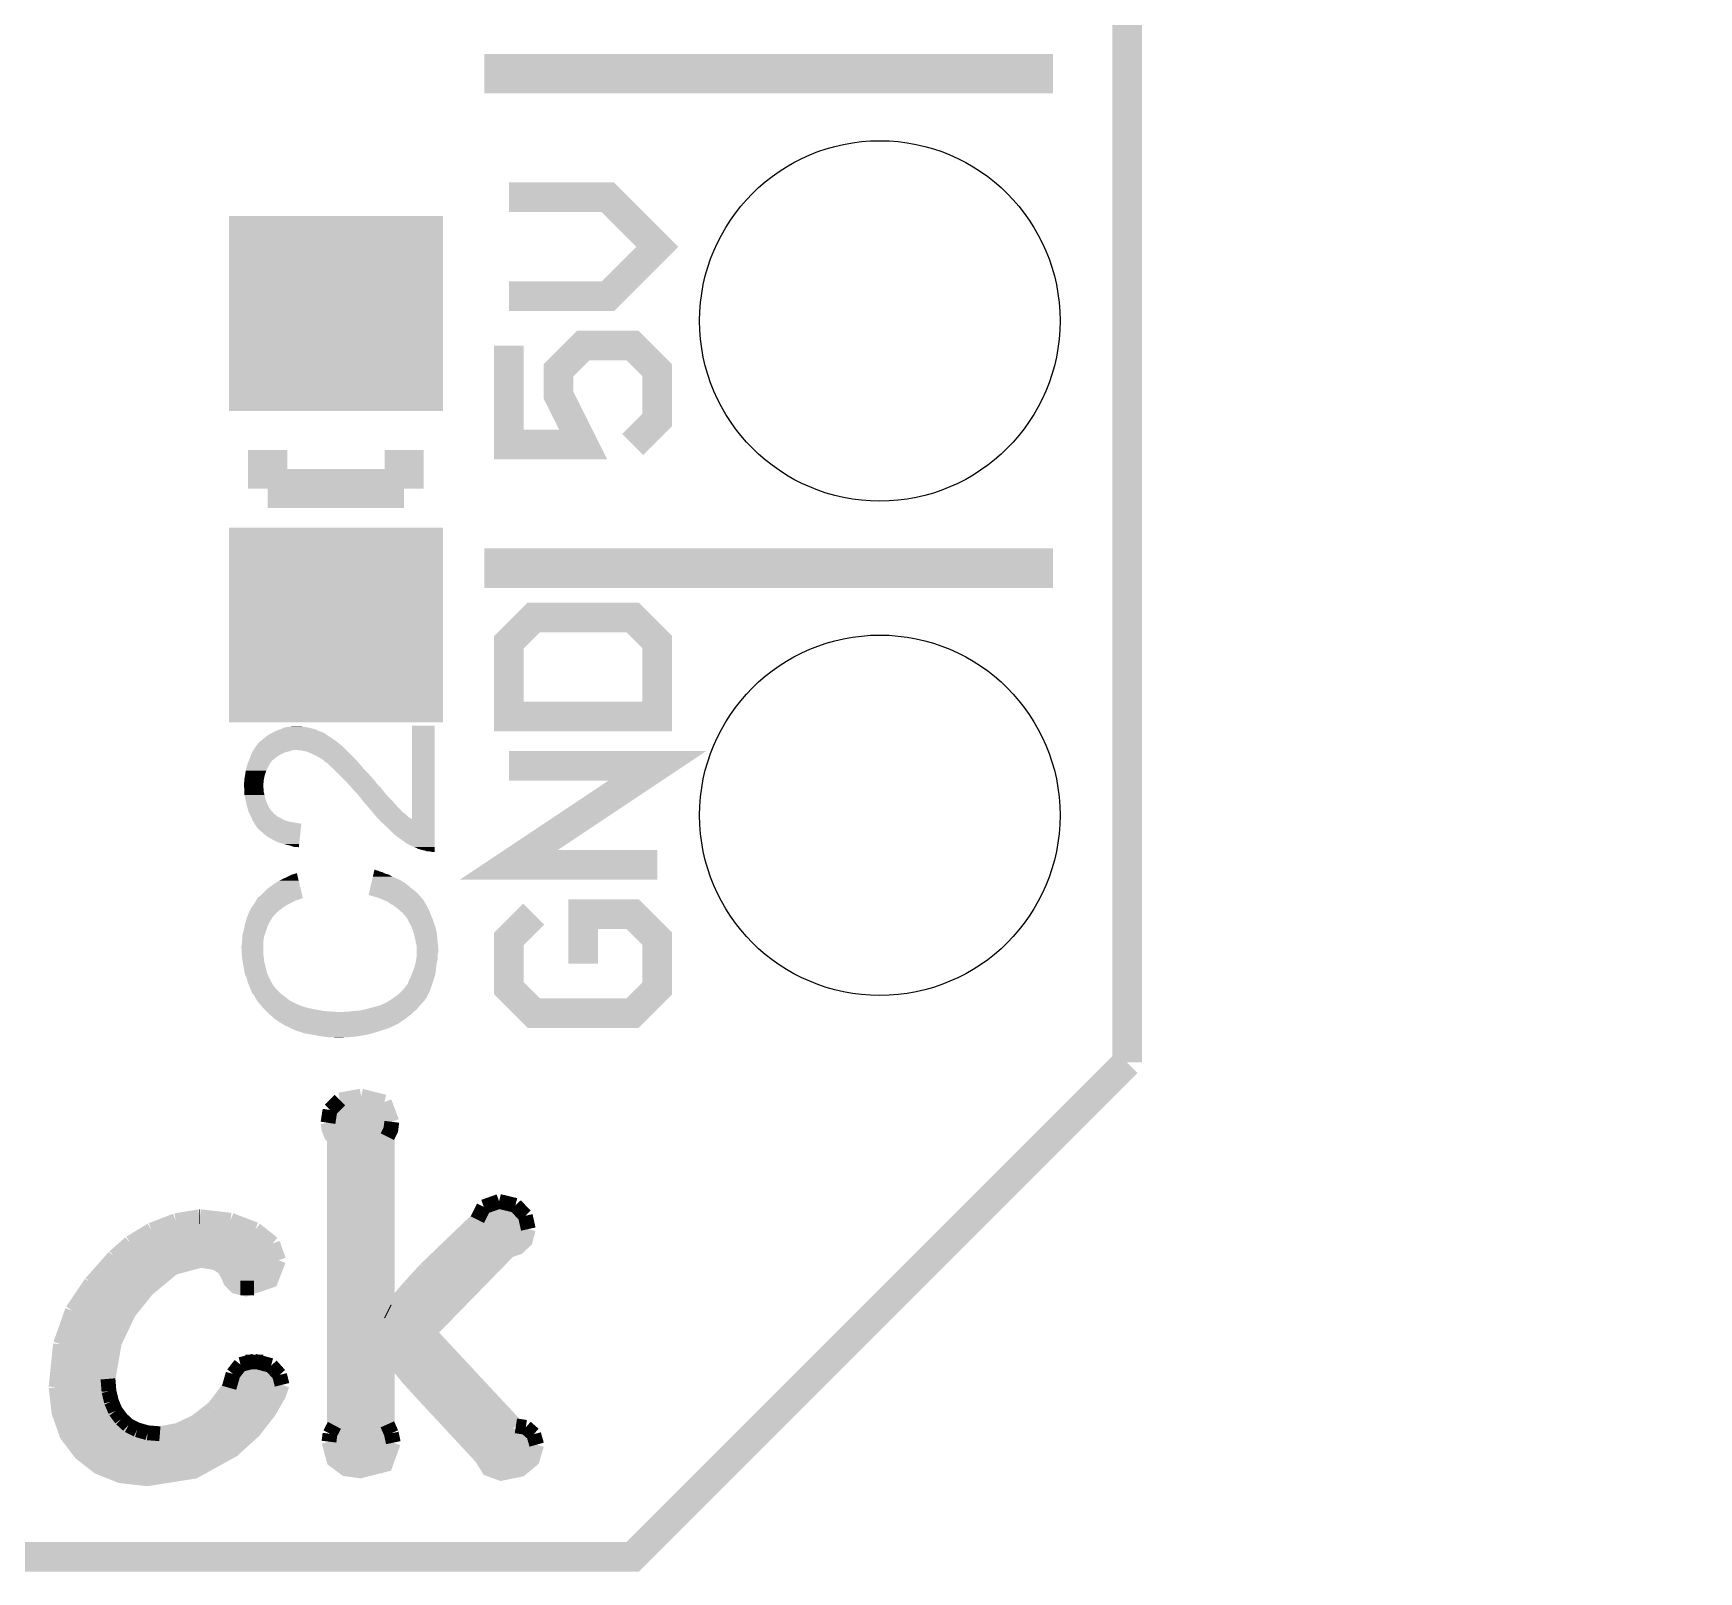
# Model space of a CAD drawing. Extents: x -4.2 to 27.1, y -3.9 to 55.1.
# Drawn here: x 18.51 to 27.07, y -3.89 to 4.02 of the extents above; entities that cross this region are included whole.
import ezdxf

# ---------------------------------------------------------------- set-up
doc = ezdxf.new("R2010")
doc.units = 0
doc.layers.get('0').update_dxf_attribs({"linetype": 'CONTINUOUS'})
for name, color, linetype in [('MCP2517FD_CLICK_GKO', 5, 'CONTINUOUS'), ('MCP2517FD_CLICK_GTO', 14, 'CONTINUOUS'), ('MCP2517FD_CLICK_GTS', 12, 'CONTINUOUS')]:
    doc.layers.add(name, color=color, linetype=linetype)

# ---------------------------------------------------------------- blocks, each defined once
blk = doc.blocks.new('RECTANGLE_89')
blk.add_solid([(0.54991, 0.50038), (0.54991, -0.50038), (-0.54991, 0.50038), (-0.54991, -0.50038)])
blk = doc.blocks.new('ROUND_68')
blk.add_circle((0, 0), 0.9258)

msp = doc.modelspace()

# ---------------------------------------------------------------- linework, layer by layer
at = {"layer": 'MCP2517FD_CLICK_GKO', "const_width": 0.1524}
for points in [[(24.13, -1.27), (24.13, 37.719), (26.99004, 40.57904), (26.99004, 53.34)], [(-1.27, -3.81), (21.59, -3.81), (24.13, -1.27)]]:
    msp.add_lwpolyline(points, dxfattribs=at)
at = {"layer": 'MCP2517FD_CLICK_GTO'}
for points, const_width in [([(20.828, 3.81), (23.749, 3.81)], 0.2032), ([(20.955, 2.667), (21.463, 2.667), (21.717, 2.921), (21.463, 3.175), (20.955, 3.175)], 0.1524), ([(20.955, 2.413), (20.955, 1.905), (21.336, 1.905), (21.209, 2.159), (21.209, 2.286), (21.336, 2.413), (21.59, 2.413), (21.717, 2.286), (21.717, 2.032), (21.59, 1.905)], 0.1524), ([(19.71548, 1.67894), (19.71548, 1.87706)], 0.20066), ([(20.41652, 1.67894), (20.41652, 1.87706)], 0.20066), ([(19.71548, 1.67894), (20.41652, 1.67894)], 0.20066), ([(20.828, 1.27), (23.749, 1.27)], 0.2032), ([(20.955, 0.508), (21.717, 0.508), (21.717, 0.889), (21.59, 1.016), (21.082, 1.016), (20.955, 0.889), (20.955, 0.508)], 0.1524), ([(21.717, -0.254), (20.955, -0.254), (21.717, 0.254), (20.955, 0.254)], 0.1524), ([(21.082, -0.508), (20.955, -0.635), (20.955, -0.889), (21.082, -1.016), (21.59, -1.016), (21.717, -0.889), (21.717, -0.635), (21.59, -0.508), (21.336, -0.508), (21.336, -0.762)], 0.1524), ([(20.03552, -1.51384), (20.08632, -1.46304)], 0.0762), ([(20.08632, -1.46304), (20.19554, -1.44272)], 0.0762), ([(20.19554, -1.44272), (20.31492, -1.4732)], 0.0762), ([(20.31492, -1.4732), (20.35302, -1.5748)], 0.0762), ([(20.02536, -1.57988), (20.03552, -1.51384)], 0.0762), ([(20.03806, -1.51384), (20.34286, -1.51384)], 0.0762), ([(20.33016, -1.651), (20.34794, -1.61544), (20.35302, -1.5748)], 0.0762), ([(20.02536, -1.57988), (20.03044, -1.6129), (20.04314, -1.64338), (20.05838, -1.66116)], 0.0762), ([(20.02536, -1.59004), (20.35302, -1.59004)], 0.0762), ([(20.05838, -3.13436), (20.05838, -1.66116)], 0.0762), ([(20.33016, -2.54762), (20.33016, -1.651)], 0.0762), ([(20.05838, -1.66624), (20.33016, -1.66624)], 0.0762), ([(20.05838, -1.74244), (20.33016, -1.74244)], 0.0762), ([(20.05838, -1.81864), (20.33016, -1.81864)], 0.0762), ([(20.05838, -1.89484), (20.33016, -1.89484)], 0.0762), ([(20.05838, -1.97104), (20.33016, -1.97104)], 0.0762), ([(20.82546, -2.01168), (20.9042, -1.98374)], 0.0762), ([(20.9042, -1.98374), (20.98802, -2.00406)], 0.0762), ([(20.98802, -2.00406), (21.03882, -2.0574)], 0.0762), ([(19.11858, -2.13106), (19.24304, -2.0828)], 0.0762), ([(19.24304, -2.0828), (19.36496, -2.06248)], 0.0762), ([(19.36496, -2.06248), (19.3675, -2.06248)], 0.0762), ([(19.3675, -2.06248), (19.52498, -2.08026)], 0.0762), ([(19.52498, -2.08026), (19.65198, -2.12852)], 0.0762), ([(20.05838, -2.04724), (20.33016, -2.04724)], 0.0762), ([(20.52828, -2.33172), (20.79244, -2.07772)], 0.0762), ([(20.79244, -2.07772), (20.82546, -2.01168)], 0.0762), ([(20.80006, -2.04724), (21.0312, -2.04724)], 0.0762), ([(21.03882, -2.0574), (21.05406, -2.12598)], 0.0762), ([(19.00936, -2.1971), (19.11858, -2.13106)], 0.0762), ([(19.13382, -2.12344), (19.64436, -2.12344)], 0.0762), ([(19.65198, -2.12852), (19.74088, -2.19964)], 0.0762), ([(20.05838, -2.12344), (20.33016, -2.12344)], 0.0762), ([(20.54352, -2.65684), (20.955, -2.2352), (21.00072, -2.21996), (21.03882, -2.1844), (21.05406, -2.12598)], 0.0762), ([(20.74418, -2.12344), (21.05406, -2.12344)], 0.0762), ([(18.92808, -2.26822), (19.00936, -2.1971)], 0.0762), ([(19.00428, -2.19964), (19.74088, -2.19964)], 0.0762), ([(19.74088, -2.19964), (19.77136, -2.286)], 0.0762), ([(20.05838, -2.19964), (20.33016, -2.19964)], 0.0762), ([(20.66544, -2.19964), (21.02612, -2.19964)], 0.0762), ([(18.8087, -2.40284), (18.92808, -2.26822)], 0.0762), ([(18.89506, -2.8956), (18.92808, -2.70764), (19.00174, -2.5527), (19.09826, -2.43332), (19.23034, -2.3241), (19.37258, -2.286), (19.44878, -2.2987), (19.48942, -2.3241), (19.50974, -2.35712), (19.52498, -2.39268), (19.55292, -2.42062), (19.60372, -2.43332), (19.73072, -2.39014), (19.77136, -2.286)], 0.0762), ([(18.92046, -2.27584), (19.77136, -2.27584)], 0.0762), ([(20.05838, -2.27584), (20.33016, -2.27584)], 0.0762), ([(20.44446, -2.42316), (20.52828, -2.33172)], 0.0762), ([(20.5867, -2.27584), (20.91436, -2.27584)], 0.0762), ([(18.71218, -2.54508), (18.8087, -2.40284)], 0.0762), ([(18.78584, -2.42824), (19.10334, -2.42824)], 0.0762), ([(18.84934, -2.35204), (19.18462, -2.35204)], 0.0762), ([(19.5072, -2.35204), (19.75866, -2.35204)], 0.0762), ([(19.57578, -2.42824), (19.64436, -2.42824)], 0.0762), ([(20.05838, -2.35204), (20.33016, -2.35204)], 0.0762), ([(20.05838, -2.42824), (20.33016, -2.42824)], 0.0762), ([(20.33524, -2.55016), (20.44446, -2.42316)], 0.0762), ([(20.43938, -2.42824), (20.7645, -2.42824)], 0.0762), ([(20.50796, -2.35204), (20.8407, -2.35204)], 0.0762), ([(18.73504, -2.50444), (19.03476, -2.50444)], 0.0762), ([(20.05838, -2.50444), (20.33016, -2.50444)], 0.0762), ([(20.37334, -2.50444), (20.69084, -2.50444)], 0.0762), ([(18.65122, -2.7178), (18.71218, -2.54508)], 0.0762), ([(18.69694, -2.58064), (18.98396, -2.58064)], 0.0762), ([(20.05838, -2.58064), (20.61718, -2.58064)], 0.0762), ([(20.33016, -2.54762), (20.33524, -2.55016)], 0.0762), ([(18.66646, -2.65684), (18.94586, -2.65684)], 0.0762), ([(20.05838, -2.65684), (20.54352, -2.65684)], 0.0762), ([(20.54352, -2.65684), (20.99056, -3.1369)], 0.0762), ([(18.62836, -2.93878), (18.65122, -2.7178)], 0.0762), ([(18.64614, -2.73304), (18.91792, -2.73304)], 0.0762), ([(20.05838, -2.73304), (20.61464, -2.73304)], 0.0762), ([(20.33016, -3.12928), (20.33016, -2.7686), (20.33524, -2.76606), (20.43684, -2.89052), (20.51304, -2.97434), (20.81276, -3.29692), (20.85086, -3.35788), (20.91436, -3.38074), (21.01342, -3.36042), (21.07438, -3.30962), (21.09724, -3.23342)], 0.0762), ([(18.63598, -2.80924), (18.90268, -2.80924)], 0.0762), ([(19.53768, -2.8702), (19.57578, -2.82194)], 0.0762), ([(19.57578, -2.82194), (19.6469, -2.80416)], 0.0762), ([(19.60118, -2.80924), (19.69262, -2.80924)], 0.0762), ([(19.6469, -2.80416), (19.73326, -2.82702)], 0.0762), ([(19.73326, -2.82702), (19.77644, -2.87528)], 0.0762), ([(20.05838, -2.80924), (20.33016, -2.80924)], 0.0762), ([(20.3708, -2.80924), (20.68576, -2.80924)], 0.0762), ([(18.62836, -2.88544), (18.89506, -2.88544)], 0.0762), ([(18.62836, -2.93878), (18.6436, -3.06832), (18.68424, -3.18262), (18.75536, -3.2766), (18.8468, -3.34772), (18.9611, -3.39344), (19.09572, -3.40868), (19.33702, -3.37058), (19.53514, -3.26136), (19.64436, -3.1623), (19.7231, -3.0607), (19.77136, -2.97688), (19.78914, -2.92608)], 0.0762), ([(18.89506, -2.8956), (18.90014, -2.9591)], 0.0762), ([(19.44116, -3.04292), (19.51736, -2.94132)], 0.0762), ([(19.51736, -2.94132), (19.53768, -2.8702)], 0.0762), ([(19.5326, -2.88544), (19.78152, -2.88544)], 0.0762), ([(19.77644, -2.87528), (19.78914, -2.92608)], 0.0762), ([(20.05838, -2.88544), (20.33016, -2.88544)], 0.0762), ([(20.4343, -2.88544), (20.75688, -2.88544)], 0.0762), ([(18.62836, -2.96164), (18.90014, -2.96164)], 0.0762), ([(18.90014, -2.9591), (18.91284, -3.01244)], 0.0762), ([(18.91284, -3.01244), (18.93316, -3.0607)], 0.0762), ([(19.5072, -2.96164), (19.77898, -2.96164)], 0.0762), ([(20.05838, -2.96164), (20.33016, -2.96164)], 0.0762), ([(20.50288, -2.96164), (20.828, -2.96164)], 0.0762), ([(18.63598, -3.03784), (18.923, -3.03784)], 0.0762), ([(18.6563, -3.11404), (18.9738, -3.11404)], 0.0762), ([(18.93316, -3.0607), (18.96364, -3.10134)], 0.0762), ([(18.96364, -3.10134), (18.9992, -3.13436)], 0.0762), ([(19.25574, -3.15976), (19.34718, -3.11658)], 0.0762), ([(19.34718, -3.11658), (19.44116, -3.04292)], 0.0762), ([(19.34972, -3.11404), (19.685, -3.11404)], 0.0762), ([(19.44624, -3.03784), (19.73834, -3.03784)], 0.0762), ([(20.05838, -3.03784), (20.33016, -3.03784)], 0.0762), ([(20.05838, -3.11404), (20.33016, -3.11404)], 0.0762), ([(20.574, -3.03784), (20.89912, -3.03784)], 0.0762), ([(20.64512, -3.11404), (20.97024, -3.11404)], 0.0762), ([(18.68932, -3.19024), (19.61896, -3.19024)], 0.0762), ([(18.9992, -3.13436), (19.04492, -3.15722)], 0.0762), ([(19.04492, -3.15722), (19.09826, -3.17246)], 0.0762), ([(19.09826, -3.17246), (19.16176, -3.17754)], 0.0762), ([(19.16176, -3.17754), (19.25574, -3.15976)], 0.0762), ([(20.03044, -3.21818), (20.03552, -3.17754)], 0.0762), ([(20.03298, -3.19024), (20.35556, -3.19024)], 0.0762), ([(20.03552, -3.17754), (20.05838, -3.13436)], 0.0762), ([(20.33016, -3.12928), (20.35048, -3.175)], 0.0762), ([(20.35048, -3.175), (20.36064, -3.22326)], 0.0762), ([(20.7137, -3.19024), (21.08962, -3.19024)], 0.0762), ([(20.99056, -3.1369), (21.04136, -3.14452)], 0.0762), ([(21.04136, -3.14452), (21.082, -3.18008)], 0.0762), ([(21.082, -3.18008), (21.09724, -3.23342)], 0.0762), ([(18.7452, -3.26644), (19.52752, -3.26644)], 0.0762), ([(20.03044, -3.21818), (20.05584, -3.31216), (20.1168, -3.35788), (20.19046, -3.36804), (20.32, -3.33502), (20.36064, -3.22326)], 0.0762), ([(20.03552, -3.26644), (20.3581, -3.26644)], 0.0762), ([(20.78482, -3.26644), (21.0947, -3.26644)], 0.0762), ([(18.83918, -3.34264), (19.40306, -3.34264)], 0.0762), ([(20.08886, -3.34264), (20.3073, -3.34264)], 0.0762), ([(20.83816, -3.34264), (21.04136, -3.34264)], 0.0762)]:
    msp.add_lwpolyline(points, dxfattribs=dict(at, const_width=const_width))
for points in [[(19.739606, 0.424178), (19.748922, 0.42926), (20.002502, 0.424178), (19.9898, 0.42926)], [(19.748922, 0.42926), (19.753576, 0.431798), (19.9898, 0.42926), (19.982182, 0.431798)], [(19.753576, 0.431798), (19.75358, 0.4318), (19.982182, 0.431798), (19.979644, 0.4318)], [(19.75358, 0.4318), (19.779996, 0.44196), (19.979644, 0.4318), (19.959322, 0.44196)], [(19.779996, 0.44196), (19.7866, 0.4445), (19.959322, 0.44196), (19.949162, 0.4445)], [(19.7866, 0.4445), (19.804384, 0.45212), (19.949162, 0.4445), (19.91868, 0.45212)], [(19.804384, 0.45212), (19.824702, 0.45466), (19.91868, 0.45212), (19.9009, 0.45466)], [(19.824702, 0.45466), (19.845022, 0.4572), (19.9009, 0.45466), (19.885662, 0.4572)], [(20.45716, -0.020278), (20.45718, 0.459718), (20.573982, -0.020278), (20.574, 0.459718)], [(20.45718, 0.459718), (20.457182, 0.45974), (20.574, 0.459718), (20.457182, 0.45974)], [(19.642544, 0.33528), (19.6469, 0.342902), (20.11934, 0.33528), (20.111718, 0.342902)], [(19.6469, 0.342902), (19.654156, 0.35306), (20.111718, 0.342902), (20.10156, 0.35306)], [(19.654156, 0.35306), (19.6596, 0.36068), (20.10156, 0.35306), (20.092036, 0.36068)], [(19.6596, 0.36068), (19.67019, 0.37338), (20.092036, 0.36068), (20.07616, 0.37338)], [(19.67019, 0.37338), (19.672308, 0.37592), (20.07616, 0.37338), (20.072774, 0.37592)], [(19.672308, 0.37592), (19.67484, 0.375942), (20.072774, 0.37592), (20.072744, 0.375942)], [(19.67484, 0.375942), (19.674848, 0.378464), (20.072744, 0.375942), (20.069382, 0.378464)], [(19.674848, 0.378464), (19.682462, 0.383542), (20.069382, 0.378464), (20.062612, 0.383542)], [(19.682462, 0.383542), (19.68754, 0.38862), (20.062612, 0.383542), (20.05584, 0.38862)], [(19.68754, 0.38862), (19.69516, 0.3937), (20.05584, 0.38862), (20.04822, 0.3937)], [(19.69516, 0.3937), (19.70532, 0.401322), (20.04822, 0.3937), (20.036788, 0.401322)], [(19.70532, 0.401322), (19.712942, 0.408942), (20.036788, 0.401322), (20.025358, 0.408942)], [(19.712942, 0.408942), (19.72564, 0.41656), (20.025358, 0.408942), (20.01393, 0.41656)], [(19.72564, 0.41656), (19.739606, 0.424178), (20.01393, 0.41656), (20.002502, 0.424178)], [(19.60372, 0.233682), (19.612426, 0.264158), (19.710402, 0.233682), (19.72564, 0.264158)], [(19.612426, 0.264158), (19.61388, 0.269242), (19.72564, 0.264158), (19.729452, 0.269242)], [(19.61388, 0.269242), (19.61591, 0.27432), (19.729452, 0.269242), (19.73326, 0.27432)], [(19.61591, 0.27432), (19.618956, 0.281936), (19.73326, 0.27432), (19.73834, 0.281936)], [(19.618956, 0.281936), (19.619974, 0.284478), (19.73834, 0.281936), (19.743416, 0.284478)], [(19.619974, 0.284478), (19.62607, 0.29972), (19.743416, 0.284478), (19.761198, 0.29972)], [(19.62607, 0.29972), (19.62912, 0.30734), (19.761198, 0.29972), (19.773392, 0.30734)], [(19.62912, 0.30734), (19.631296, 0.31242), (19.773392, 0.30734), (19.781522, 0.31242)], [(19.631296, 0.31242), (19.63565, 0.32258), (19.781522, 0.31242), (19.801838, 0.32258)], [(19.63565, 0.32258), (19.63674, 0.325122), (19.801838, 0.32258), (19.812002, 0.325122)], [(19.63674, 0.325122), (19.63819, 0.327662), (19.812002, 0.325122), (19.82216, 0.327662)], [(19.63819, 0.327662), (19.641092, 0.332738), (19.82216, 0.327662), (19.8374, 0.332738)], [(19.641092, 0.332738), (19.642544, 0.33528), (19.8374, 0.332738), (19.850098, 0.33528)], [(19.888202, 0.33274), (19.862802, 0.33528), (20.12188, 0.33274), (20.11934, 0.33528)], [(19.913598, 0.32766), (19.888202, 0.33274), (20.12696, 0.32766), (20.12188, 0.33274)], [(19.939, 0.3175), (19.913598, 0.32766), (20.13712, 0.3175), (20.12696, 0.32766)], [(19.961858, 0.30734), (19.939, 0.3175), (20.14728, 0.30734), (20.13712, 0.3175)], [(19.979642, 0.297178), (19.961858, 0.30734), (20.157442, 0.297178), (20.14728, 0.30734)], [(19.994878, 0.287022), (19.979642, 0.297178), (20.167598, 0.287022), (20.157442, 0.297178)], [(19.99996, 0.28448), (19.994878, 0.287022), (20.17014, 0.28448), (20.167598, 0.287022)], [(20.005026, 0.281946), (19.99996, 0.28448), (20.172252, 0.281946), (20.17014, 0.28448)], [(20.00504, 0.276882), (20.005026, 0.281946), (20.176472, 0.276882), (20.172252, 0.281946)], [(20.007576, 0.27686), (20.00504, 0.276882), (20.17649, 0.27686), (20.176472, 0.276882)], [(20.01901, 0.26924), (20.007576, 0.27686), (20.18284, 0.26924), (20.17649, 0.27686)], [(20.02282, 0.2667), (20.01901, 0.26924), (20.185018, 0.2667), (20.18284, 0.26924)], [(20.03806, 0.251458), (20.02282, 0.2667), (20.198082, 0.251458), (20.185018, 0.2667)], [(19.593562, 0.167642), (19.5961, 0.175264), (19.6941, 0.167642), (19.694736, 0.175264)], [(19.5961, 0.187962), (19.59864, 0.20066), (19.696684, 0.187962), (19.699224, 0.20066)], [(19.5961, 0.18034), (19.5961, 0.187962), (19.69516, 0.18034), (19.696684, 0.187962)], [(19.5961, 0.175264), (19.5961, 0.18034), (19.694736, 0.175264), (19.69516, 0.18034)], [(19.59864, 0.20066), (19.599364, 0.205738), (19.699224, 0.20066), (19.70024, 0.205738)], [(19.599364, 0.205738), (19.60118, 0.21844), (19.70024, 0.205738), (19.704474, 0.21844)], [(19.60118, 0.21844), (19.602872, 0.228598), (19.704474, 0.21844), (19.70786, 0.228598)], [(19.602872, 0.228598), (19.60372, 0.233682), (19.70786, 0.228598), (19.710402, 0.233682)], [(20.05584, 0.23622), (20.03806, 0.251458), (20.211142, 0.23622), (20.198082, 0.251458)], [(20.05838, 0.23368), (20.05584, 0.23622), (20.213318, 0.23368), (20.211142, 0.23622)], [(20.0787, 0.21336), (20.05838, 0.23368), (20.23364, 0.21336), (20.213318, 0.23368)], [(20.09902, 0.19304), (20.0787, 0.21336), (20.25142, 0.19304), (20.23364, 0.21336)], [(20.10664, 0.18542), (20.09902, 0.19304), (20.258192, 0.18542), (20.25142, 0.19304)], [(20.120798, 0.170174), (20.10664, 0.18542), (20.27174, 0.170174), (20.258192, 0.18542)], [(19.59356, 0.152398), (19.593562, 0.167642), (19.69283, 0.152398), (19.6941, 0.167642)], [(19.593814, 0.149862), (19.59356, 0.152398), (19.69262, 0.149862), (19.69283, 0.152398)], [(19.594578, 0.142238), (19.593814, 0.149862), (19.692622, 0.142238), (19.69262, 0.149862)], [(19.59534, 0.134616), (19.594578, 0.142238), (19.69516, 0.134616), (19.692622, 0.142238)], [(19.5961, 0.127), (19.59534, 0.134616), (19.69516, 0.127), (19.69516, 0.134616)], [(19.5961, 0.119378), (19.5961, 0.127), (19.69516, 0.119378), (19.69516, 0.127)], [(19.5961, 0.104142), (19.5961, 0.119378), (19.69897, 0.104142), (19.69516, 0.119378)], [(19.601746, 0.078738), (19.5961, 0.104142), (19.705322, 0.078738), (19.69897, 0.104142)], [(20.123156, 0.167634), (20.120798, 0.170174), (20.271746, 0.167634), (20.27174, 0.170174)], [(20.130226, 0.16002), (20.123156, 0.167634), (20.27936, 0.16002), (20.271746, 0.167634)], [(20.137304, 0.152398), (20.130226, 0.16002), (20.284442, 0.152398), (20.27936, 0.16002)], [(20.13966, 0.14986), (20.137304, 0.152398), (20.287826, 0.14986), (20.284442, 0.152398)], [(20.144016, 0.144778), (20.13966, 0.14986), (20.294602, 0.144778), (20.287826, 0.14986)], [(20.152724, 0.13462), (20.144016, 0.144778), (20.30222, 0.13462), (20.294602, 0.144778)], [(20.1549, 0.13208), (20.152724, 0.13462), (20.304196, 0.13208), (20.30222, 0.13462)], [(20.170142, 0.116838), (20.1549, 0.13208), (20.316052, 0.116838), (20.304196, 0.13208)], [(20.174374, 0.11176), (20.170142, 0.116838), (20.32, 0.11176), (20.316052, 0.116838)], [(20.18284, 0.1016), (20.174374, 0.11176), (20.329032, 0.1016), (20.32, 0.11176)], [(20.193, 0.0889), (20.18284, 0.1016), (20.34032, 0.0889), (20.329032, 0.1016)], [(20.20824, 0.068582), (20.193, 0.0889), (20.360638, 0.068582), (20.34032, 0.0889)], [(19.60626, 0.058418), (19.601746, 0.078738), (19.71345, 0.058418), (19.705322, 0.078738)], [(19.607712, 0.053338), (19.60626, 0.058418), (19.71548, 0.053338), (19.71345, 0.058418)], [(19.61134, 0.04064), (19.607712, 0.053338), (19.722536, 0.04064), (19.71548, 0.053338)], [(19.61388, 0.03048), (19.61134, 0.04064), (19.72818, 0.03048), (19.722536, 0.04064)], [(19.616418, 0.020322), (19.61388, 0.03048), (19.737068, 0.020322), (19.72818, 0.03048)], [(19.6215, 0.01016), (19.616418, 0.020322), (19.745958, 0.01016), (19.737068, 0.020322)], [(19.62277, 0.00762), (19.6215, 0.01016), (19.7485, 0.00762), (19.745958, 0.01016)], [(19.625312, 0.002538), (19.62277, 0.00762), (19.756122, 0.002538), (19.7485, 0.00762)], [(19.630392, -0.007622), (19.625312, 0.002538), (19.766284, -0.007622), (19.756122, 0.002538)], [(20.210782, 0.06604), (20.20824, 0.068582), (20.36318, 0.06604), (20.360638, 0.068582)], [(20.213322, 0.0635), (20.210782, 0.06604), (20.365404, 0.0635), (20.36318, 0.06604)], [(20.228562, 0.04572), (20.213322, 0.0635), (20.380958, 0.04572), (20.365404, 0.0635)], [(20.24163, 0.030474), (20.228562, 0.04572), (20.3962, 0.030474), (20.380958, 0.04572)], [(20.2438, 0.02794), (20.24163, 0.030474), (20.396214, 0.02794), (20.3962, 0.030474)], [(20.243806, 0.027934), (20.2438, 0.02794), (20.396214, 0.027934), (20.396214, 0.02794)], [(20.245954, 0.025396), (20.243806, 0.027934), (20.40128, 0.025396), (20.396214, 0.027934)], [(20.2524, 0.017778), (20.245954, 0.025396), (20.406362, 0.017778), (20.40128, 0.025396)], [(20.256696, 0.0127), (20.2524, 0.017778), (20.41398, 0.0127), (20.406362, 0.017778)], [(20.263146, 0.005078), (20.256696, 0.0127), (20.42414, 0.005078), (20.41398, 0.0127)], [(20.27174, -0.00508), (20.263146, 0.005078), (20.4343, -0.00508), (20.42414, 0.005078)], [(19.63166, -0.01016), (19.630392, -0.007622), (19.772208, -0.01016), (19.766284, -0.007622)], [(19.633354, -0.01524), (19.63166, -0.01016), (19.784062, -0.01524), (19.772208, -0.01016)], [(19.63674, -0.025398), (19.633354, -0.01524), (19.801836, -0.025398), (19.784062, -0.01524)], [(19.636744, -0.025402), (19.63674, -0.025398), (19.801842, -0.025402), (19.801836, -0.025398)], [(19.642454, -0.03302), (19.636744, -0.025402), (19.82724, -0.03302), (19.801842, -0.025402)], [(19.644358, -0.03556), (19.642454, -0.03302), (19.84245, -0.03556), (19.82724, -0.03302)], [(19.648182, -0.0432), (19.644358, -0.03556), (19.888198, -0.0432), (19.84245, -0.03556)], [(19.64944, -0.045718), (19.648182, -0.0432), (19.887934, -0.045718), (19.888198, -0.0432)], [(19.657058, -0.05588), (19.64944, -0.045718), (19.886874, -0.05588), (19.887934, -0.045718)], [(19.659598, -0.060956), (19.657058, -0.05588), (19.886344, -0.060956), (19.886874, -0.05588)], [(19.667214, -0.068574), (19.659598, -0.060956), (19.885548, -0.068574), (19.886344, -0.060956)], [(19.66722, -0.071112), (19.667214, -0.068574), (19.885284, -0.071112), (19.885548, -0.068574)], [(19.712942, -0.10922), (19.66722, -0.071112), (19.881304, -0.10922), (19.885284, -0.071112)], [(20.285558, -0.020278), (20.27174, -0.00508), (20.45716, -0.020278), (20.4343, -0.00508)], [(20.29714, -0.03302), (20.285558, -0.020278), (20.573982, -0.03302), (20.573982, -0.020278)], [(20.32, -0.05334), (20.29714, -0.03302), (20.573982, -0.05334), (20.573982, -0.03302)], [(20.36064, -0.09398), (20.32, -0.05334), (20.57398, -0.09398), (20.573982, -0.05334)], [(19.73072, -0.11938), (19.712942, -0.10922), (19.880244, -0.11938), (19.881304, -0.10922)], [(19.763738, -0.13716), (19.73072, -0.11938), (19.878388, -0.13716), (19.880244, -0.11938)], [(19.7993, -0.14732), (19.763738, -0.13716), (19.877328, -0.14732), (19.878388, -0.13716)], [(19.814538, -0.152398), (19.7993, -0.14732), (19.876798, -0.152398), (19.877328, -0.14732)], [(19.829778, -0.15494), (19.814538, -0.152398), (19.876532, -0.15494), (19.876798, -0.152398)], [(19.842478, -0.160018), (19.829778, -0.15494), (19.876002, -0.160018), (19.876532, -0.15494)], [(19.852638, -0.16256), (19.842478, -0.160018), (19.875736, -0.16256), (19.876002, -0.160018)], [(19.875474, -0.165086), (19.870416, -0.16256), (19.875474, -0.165086), (19.875736, -0.16256)], [(20.38604, -0.1143), (20.36064, -0.09398), (20.57398, -0.1143), (20.57398, -0.09398)], [(20.4089, -0.12954), (20.38604, -0.1143), (20.573978, -0.12954), (20.57398, -0.1143)], [(20.42922, -0.144778), (20.4089, -0.12954), (20.573978, -0.144778), (20.573978, -0.12954)], [(20.44954, -0.15494), (20.42922, -0.144778), (20.573978, -0.15494), (20.573978, -0.144778)], [(20.46732, -0.16256), (20.44954, -0.15494), (20.573978, -0.16256), (20.573978, -0.15494)], [(20.48002, -0.16764), (20.46732, -0.16256), (20.573978, -0.16764), (20.573978, -0.16256)], [(20.487634, -0.172716), (20.48002, -0.16764), (20.573978, -0.172716), (20.573978, -0.16764)], [(20.490176, -0.17272), (20.487634, -0.172716), (20.573978, -0.17272), (20.573978, -0.172716)], [(20.505418, -0.177798), (20.490176, -0.17272), (20.573978, -0.177798), (20.573978, -0.17272)], [(20.520658, -0.18034), (20.505418, -0.177798), (20.573978, -0.18034), (20.573978, -0.177798)], [(20.533356, -0.185418), (20.520658, -0.18034), (20.573978, -0.185418), (20.573978, -0.18034)], [(20.546058, -0.18542), (20.533356, -0.185418), (20.573978, -0.18542), (20.573978, -0.185418)], [(20.558758, -0.18796), (20.546058, -0.18542), (20.573978, -0.18796), (20.573978, -0.18542)], [(19.75866, -0.345438), (19.77644, -0.33528), (19.876912, -0.345438), (19.874476, -0.33528)], [(19.77644, -0.33528), (19.79676, -0.32512), (19.874476, -0.33528), (19.87204, -0.32512)], [(19.79676, -0.32512), (19.81962, -0.31496), (19.87204, -0.32512), (19.869604, -0.31496)], [(19.81962, -0.31496), (19.839942, -0.304798), (19.869604, -0.31496), (19.867168, -0.304798)], [(19.839942, -0.304798), (19.865346, -0.297204), (19.867168, -0.304798), (19.865346, -0.297204)], [(20.245598, -0.35814), (20.251578, -0.332742), (20.434302, -0.35814), (20.396202, -0.332742)], [(20.251578, -0.332742), (20.255764, -0.31496), (20.396202, -0.332742), (20.35556, -0.31496)], [(20.255764, -0.31496), (20.258156, -0.3048), (20.35556, -0.31496), (20.337782, -0.3048)], [(20.258156, -0.3048), (20.259352, -0.299722), (20.337782, -0.3048), (20.320002, -0.299722)], [(20.259352, -0.299722), (20.261146, -0.292102), (20.320002, -0.299722), (20.304762, -0.292102)], [(20.261146, -0.292102), (20.261744, -0.28956), (20.304762, -0.292102), (20.292062, -0.28956)], [(20.261744, -0.28956), (20.26294, -0.28448), (20.292062, -0.28956), (20.281902, -0.28448)], [(20.26294, -0.28448), (20.263538, -0.281942), (20.281902, -0.28448), (20.271742, -0.281942)], [(20.263538, -0.281942), (20.264136, -0.279402), (20.271742, -0.281942), (20.266664, -0.279402)], [(20.264136, -0.279402), (20.264138, -0.2794), (20.266664, -0.279402), (20.264138, -0.2794)], [(19.66087, -0.42926), (19.66214, -0.426722), (19.885658, -0.42926), (19.890736, -0.426722)], [(19.66214, -0.426722), (19.662142, -0.42672), (19.890736, -0.426722), (19.890738, -0.42672)], [(19.662142, -0.42672), (19.664674, -0.424186), (19.890738, -0.42672), (19.893274, -0.424186)], [(19.664674, -0.424186), (19.66468, -0.42418), (19.893274, -0.424186), (19.895792, -0.42418)], [(19.66468, -0.42418), (19.66976, -0.4191), (19.895792, -0.42418), (19.894574, -0.4191)], [(19.66976, -0.4191), (19.677382, -0.414018), (19.894574, -0.4191), (19.893356, -0.414018)], [(19.677382, -0.414018), (19.710402, -0.380998), (19.893356, -0.414018), (19.885438, -0.380998)], [(19.710402, -0.380998), (19.7231, -0.37084), (19.885438, -0.380998), (19.883004, -0.37084)], [(19.7231, -0.37084), (19.75866, -0.345438), (19.883004, -0.37084), (19.876912, -0.345438)], [(20.233644, -0.40892), (20.234236, -0.4064), (20.492386, -0.40892), (20.49018, -0.4064)], [(20.256502, -0.41656), (20.233644, -0.40892), (20.499068, -0.41656), (20.492386, -0.40892)], [(20.234236, -0.4064), (20.237824, -0.391162), (20.49018, -0.4064), (20.47494, -0.391162)], [(20.237824, -0.391162), (20.241412, -0.37592), (20.47494, -0.391162), (20.454618, -0.37592)], [(20.241412, -0.37592), (20.245598, -0.35814), (20.454618, -0.37592), (20.434302, -0.35814)], [(20.276818, -0.42164), (20.256502, -0.41656), (20.503512, -0.42164), (20.499068, -0.41656)], [(20.290384, -0.426726), (20.276818, -0.42164), (20.50796, -0.426726), (20.503512, -0.42164)], [(20.29714, -0.42926), (20.290384, -0.426726), (20.507974, -0.42926), (20.50796, -0.426726)], [(19.61134, -0.51816), (19.619242, -0.50038), (19.745394, -0.51816), (19.7612, -0.50038)], [(19.619242, -0.50038), (19.6215, -0.4953), (19.7612, -0.50038), (19.76755, -0.4953)], [(19.6215, -0.4953), (19.62912, -0.48006), (19.76755, -0.4953), (19.7866, -0.48006)], [(19.62912, -0.48006), (19.631662, -0.47498), (19.7866, -0.48006), (19.793856, -0.47498)], [(19.631662, -0.47498), (19.64073, -0.462282), (19.793856, -0.47498), (19.812, -0.462282)], [(19.64073, -0.462282), (19.64436, -0.4572), (19.812, -0.462282), (19.822162, -0.4572)], [(19.64436, -0.4572), (19.64912, -0.44958), (19.822162, -0.4572), (19.8374, -0.44958)], [(19.64912, -0.44958), (19.657056, -0.43688), (19.8374, -0.44958), (19.860258, -0.43688)], [(19.657056, -0.43688), (19.65706, -0.436876), (19.860258, -0.43688), (19.860272, -0.436876)], [(19.65706, -0.436876), (19.657064, -0.434338), (19.860272, -0.436876), (19.87042, -0.434338)], [(19.657064, -0.434338), (19.657066, -0.434334), (19.87042, -0.434338), (19.870432, -0.434334)], [(19.657066, -0.434334), (19.659602, -0.431796), (19.870432, -0.434334), (19.878048, -0.431796)], [(19.659602, -0.431796), (19.66087, -0.42926), (19.878048, -0.431796), (19.885658, -0.42926)], [(20.297154, -0.429266), (20.29714, -0.42926), (20.507974, -0.429266), (20.507974, -0.42926)], [(20.303082, -0.431806), (20.297154, -0.429266), (20.513042, -0.431806), (20.507974, -0.429266)], [(20.314924, -0.436882), (20.303082, -0.431806), (20.515582, -0.436882), (20.513042, -0.431806)], [(20.332694, -0.444498), (20.314924, -0.436882), (20.52066, -0.444498), (20.515582, -0.436882)], [(20.332698, -0.4445), (20.332694, -0.444498), (20.520662, -0.4445), (20.52066, -0.444498)], [(20.3454, -0.45466), (20.332698, -0.4445), (20.526758, -0.45466), (20.520662, -0.4445)], [(20.350482, -0.4572), (20.3454, -0.45466), (20.52828, -0.4572), (20.526758, -0.45466)], [(20.360638, -0.462278), (20.350482, -0.4572), (20.53082, -0.462278), (20.52828, -0.4572)], [(20.37334, -0.47244), (20.360638, -0.462278), (20.5359, -0.47244), (20.53082, -0.462278)], [(20.383498, -0.48006), (20.37334, -0.47244), (20.53971, -0.48006), (20.5359, -0.47244)], [(20.39112, -0.487678), (20.383498, -0.48006), (20.54352, -0.487678), (20.53971, -0.48006)], [(20.40128, -0.4953), (20.39112, -0.487678), (20.54733, -0.4953), (20.54352, -0.487678)], [(20.405088, -0.49784), (20.40128, -0.4953), (20.5486, -0.49784), (20.54733, -0.4953)], [(20.408896, -0.50038), (20.405088, -0.49784), (20.549554, -0.50038), (20.5486, -0.49784)], [(20.411438, -0.505456), (20.408896, -0.50038), (20.551456, -0.505456), (20.549554, -0.50038)], [(20.41906, -0.51308), (20.411438, -0.505456), (20.554316, -0.51308), (20.551456, -0.505456)], [(20.423124, -0.51816), (20.41906, -0.51308), (20.55622, -0.51816), (20.554316, -0.51308)], [(19.58594, -0.614676), (19.59102, -0.596902), (19.699548, -0.614676), (19.706012, -0.596902)], [(19.59102, -0.596902), (19.592036, -0.59182), (19.706012, -0.596902), (19.70786, -0.59182)], [(19.592036, -0.59182), (19.596606, -0.568962), (19.70786, -0.59182), (19.71548, -0.568962)], [(19.596606, -0.568962), (19.59864, -0.558798), (19.71548, -0.568962), (19.72056, -0.558798)], [(19.59864, -0.558798), (19.601814, -0.54864), (19.72056, -0.558798), (19.72564, -0.54864)], [(19.601814, -0.54864), (19.605784, -0.535938), (19.72564, -0.54864), (19.73326, -0.535938)], [(19.605784, -0.535938), (19.608956, -0.525784), (19.73326, -0.535938), (19.738338, -0.525784)], [(19.608956, -0.525784), (19.609752, -0.52324), (19.738338, -0.525784), (19.74088, -0.52324)], [(19.609752, -0.52324), (19.61134, -0.51816), (19.74088, -0.52324), (19.745394, -0.51816)], [(20.42922, -0.525782), (20.423124, -0.51816), (20.559488, -0.525782), (20.55622, -0.51816)], [(20.435026, -0.53594), (20.42922, -0.525782), (20.56384, -0.53594), (20.559488, -0.525782)], [(20.43938, -0.543562), (20.435026, -0.53594), (20.566382, -0.543562), (20.56384, -0.53594)], [(20.45462, -0.57404), (20.43938, -0.543562), (20.57654, -0.57404), (20.566382, -0.543562)], [(20.457392, -0.581662), (20.45462, -0.57404), (20.57908, -0.581662), (20.57654, -0.57404)], [(20.464778, -0.60198), (20.457392, -0.581662), (20.583596, -0.60198), (20.57908, -0.581662)], [(19.58086, -0.670558), (19.5834, -0.660398), (19.69262, -0.670558), (19.69262, -0.660398)], [(19.58086, -0.683262), (19.58086, -0.670558), (19.69262, -0.683262), (19.69262, -0.670558)], [(19.582554, -0.713742), (19.58086, -0.683262), (19.69262, -0.713742), (19.69262, -0.683262)], [(19.5834, -0.647698), (19.58594, -0.632458), (19.693044, -0.647698), (19.695584, -0.632458)], [(19.5834, -0.650242), (19.5834, -0.647698), (19.69262, -0.650242), (19.693044, -0.647698)], [(19.5834, -0.660398), (19.5834, -0.650242), (19.69262, -0.660398), (19.69262, -0.650242)], [(19.58594, -0.619762), (19.58594, -0.614676), (19.6977, -0.619762), (19.699548, -0.614676)], [(19.58594, -0.632458), (19.58594, -0.619762), (19.695584, -0.632458), (19.6977, -0.619762)], [(20.465414, -0.604522), (20.464778, -0.60198), (20.58416, -0.604522), (20.583596, -0.60198)], [(20.471766, -0.62992), (20.465414, -0.604522), (20.5867, -0.62992), (20.58416, -0.604522)], [(20.4724, -0.63246), (20.471766, -0.62992), (20.586932, -0.63246), (20.5867, -0.62992)], [(20.47748, -0.65786), (20.4724, -0.63246), (20.589242, -0.65786), (20.586932, -0.63246)], [(20.48002, -0.668018), (20.47748, -0.65786), (20.590164, -0.668018), (20.589242, -0.65786)], [(20.48002, -0.685798), (20.48002, -0.668018), (20.59178, -0.685798), (20.590164, -0.668018)], [(19.58326, -0.726438), (19.582554, -0.713742), (19.69516, -0.726438), (19.69262, -0.713742)], [(19.5834, -0.72898), (19.58326, -0.726438), (19.695416, -0.72898), (19.69516, -0.726438)], [(19.58721, -0.75184), (19.5834, -0.72898), (19.6977, -0.75184), (19.695416, -0.72898)], [(19.59102, -0.7747), (19.58721, -0.75184), (19.703416, -0.7747), (19.6977, -0.75184)], [(20.467322, -0.7874), (20.47494, -0.75946), (20.58035, -0.7874), (20.583842, -0.75946)], [(20.47494, -0.75946), (20.475362, -0.756922), (20.583842, -0.75946), (20.58416, -0.756922)], [(20.475362, -0.756922), (20.478324, -0.739144), (20.58416, -0.756922), (20.58924, -0.739144)], [(20.478324, -0.739144), (20.48002, -0.728978), (20.58924, -0.739144), (20.58924, -0.728978)], [(20.48002, -0.701042), (20.48002, -0.685798), (20.59178, -0.701042), (20.59178, -0.685798)], [(20.48002, -0.711202), (20.48002, -0.701042), (20.58924, -0.711202), (20.59178, -0.701042)], [(20.48002, -0.728978), (20.48002, -0.711202), (20.58924, -0.728978), (20.58924, -0.711202)], [(19.598166, -0.812802), (19.59102, -0.7747), (19.71294, -0.812802), (19.703416, -0.7747)], [(19.59864, -0.815338), (19.598166, -0.812802), (19.714112, -0.815338), (19.71294, -0.812802)], [(19.60626, -0.833118), (19.59864, -0.815338), (19.722318, -0.833118), (19.714112, -0.815338)], [(19.60989, -0.845818), (19.60626, -0.833118), (19.72818, -0.845818), (19.722318, -0.833118)], [(19.61134, -0.8509), (19.60989, -0.845818), (19.731146, -0.8509), (19.72818, -0.845818)], [(19.61642, -0.866142), (19.61134, -0.8509), (19.740036, -0.866142), (19.731146, -0.8509)], [(20.436842, -0.858516), (20.44192, -0.848358), (20.56384, -0.858516), (20.567014, -0.848358)], [(20.44192, -0.848358), (20.444462, -0.840736), (20.567014, -0.848358), (20.569396, -0.840736)], [(20.444462, -0.840736), (20.44954, -0.83312), (20.569396, -0.840736), (20.571776, -0.83312)], [(20.44954, -0.83312), (20.455254, -0.817882), (20.571776, -0.83312), (20.57654, -0.817882)], [(20.455254, -0.817882), (20.45716, -0.8128), (20.57654, -0.817882), (20.577174, -0.8128)], [(20.45716, -0.8128), (20.467322, -0.7874), (20.577174, -0.8128), (20.58035, -0.7874)], [(19.620486, -0.876302), (19.61642, -0.866142), (19.745962, -0.876302), (19.740036, -0.866142)], [(19.621502, -0.878842), (19.620486, -0.876302), (19.7485, -0.878842), (19.745962, -0.876302)], [(19.625564, -0.889), (19.621502, -0.878842), (19.756122, -0.889), (19.7485, -0.878842)], [(19.62658, -0.89154), (19.625564, -0.889), (19.758662, -0.89154), (19.756122, -0.889)], [(19.63166, -0.9017), (19.62658, -0.89154), (19.768822, -0.9017), (19.758662, -0.89154)], [(19.6342, -0.909318), (19.63166, -0.9017), (19.77644, -0.909318), (19.768822, -0.9017)], [(19.638012, -0.91694), (19.6342, -0.909318), (19.784062, -0.91694), (19.77644, -0.909318)], [(19.639274, -0.919466), (19.638012, -0.91694), (19.78731, -0.919466), (19.784062, -0.91694)], [(19.641808, -0.91948), (19.639274, -0.919466), (19.787328, -0.91948), (19.78731, -0.919466)], [(19.66163, -0.9525), (19.641808, -0.91948), (19.829782, -0.9525), (19.787328, -0.91948)], [(20.35556, -0.94234), (20.3708, -0.93218), (20.528266, -0.94234), (20.533348, -0.93218)], [(20.3708, -0.93218), (20.3962, -0.91186), (20.533348, -0.93218), (20.543516, -0.91186)], [(20.3962, -0.91186), (20.40523, -0.9017), (20.543516, -0.91186), (20.5486, -0.9017)], [(20.40523, -0.9017), (20.416518, -0.889002), (20.5486, -0.9017), (20.55308, -0.889002)], [(20.416518, -0.889002), (20.43684, -0.863594), (20.55308, -0.889002), (20.562048, -0.863594)], [(20.43684, -0.85852), (20.436842, -0.858516), (20.56384, -0.85852), (20.56384, -0.858516)], [(20.43684, -0.863594), (20.43684, -0.85852), (20.562048, -0.863594), (20.56384, -0.85852)], [(19.664678, -0.957578), (19.66163, -0.9525), (19.839938, -0.957578), (19.829782, -0.9525)], [(19.673278, -0.96774), (19.664678, -0.957578), (19.86026, -0.96774), (19.839938, -0.957578)], [(19.684024, -0.98044), (19.673278, -0.96774), (19.890744, -0.98044), (19.86026, -0.96774)], [(19.68403, -0.980446), (19.684024, -0.98044), (19.893286, -0.980446), (19.890744, -0.98044)], [(19.686174, -0.98298), (19.68403, -0.980446), (19.895826, -0.98298), (19.893286, -0.980446)], [(19.686174, -0.982982), (19.686174, -0.98298), (19.900904, -0.982982), (19.895826, -0.98298)], [(19.688324, -0.985522), (19.686174, -0.982982), (19.905982, -0.985522), (19.900904, -0.982982)], [(19.69262, -0.9906), (19.688324, -0.985522), (19.9263, -0.9906), (19.905982, -0.985522)], [(19.6977, -0.99568), (19.69262, -0.9906), (19.94916, -0.99568), (19.9263, -0.9906)], [(19.70278, -1.00076), (19.6977, -0.99568), (19.9771, -1.00076), (19.94916, -0.99568)], [(19.70786, -1.00584), (19.70278, -1.00076), (20.007578, -1.00584), (19.9771, -1.00076)], [(19.71294, -1.01092), (19.70786, -1.00584), (20.078698, -1.01092), (20.007578, -1.00584)], [(19.72056, -1.01854), (19.71294, -1.01092), (20.457158, -1.01854), (20.464778, -1.01092)], [(19.723356, -1.02108), (19.72056, -1.01854), (20.454618, -1.02108), (20.457158, -1.01854)], [(19.748498, -1.043938), (19.723356, -1.02108), (20.424904, -1.043938), (20.454618, -1.02108)], [(20.078698, -1.01092), (20.101562, -1.010918), (20.464778, -1.01092), (20.46478, -1.010918)], [(20.101562, -1.010918), (20.109184, -1.00838), (20.46478, -1.010918), (20.46732, -1.00838)], [(20.137122, -1.00838), (20.152358, -1.00584), (20.46732, -1.00838), (20.470494, -1.00584)], [(20.152358, -1.00584), (20.185382, -1.0033), (20.470494, -1.00584), (20.47367, -1.0033)], [(20.185382, -1.0033), (20.21077, -0.998222), (20.47367, -1.0033), (20.480018, -0.998222)], [(20.21077, -0.998222), (20.22348, -0.99568), (20.480018, -0.998222), (20.48205, -0.99568)], [(20.22348, -0.99568), (20.259032, -0.985522), (20.48205, -0.99568), (20.490178, -0.985522)], [(20.259032, -0.985522), (20.25904, -0.98552), (20.490178, -0.985522), (20.490178, -0.98552)], [(20.25904, -0.98552), (20.297126, -0.97536), (20.490178, -0.98552), (20.500338, -0.97536)], [(20.297126, -0.97536), (20.297142, -0.975356), (20.500338, -0.97536), (20.50034, -0.975356)], [(20.297142, -0.975356), (20.299684, -0.972818), (20.50034, -0.975356), (20.502244, -0.972818)], [(20.299684, -0.972818), (20.304762, -0.97028), (20.502244, -0.972818), (20.504148, -0.97028)], [(20.304762, -0.97028), (20.31238, -0.96774), (20.504148, -0.97028), (20.506054, -0.96774)], [(20.31238, -0.96774), (20.317454, -0.965202), (20.506054, -0.96774), (20.50796, -0.965202)], [(20.317454, -0.965202), (20.327618, -0.96012), (20.50796, -0.965202), (20.51304, -0.96012)], [(20.327618, -0.96012), (20.339806, -0.952502), (20.51304, -0.96012), (20.520658, -0.952502)], [(20.339806, -0.952502), (20.34794, -0.94742), (20.520658, -0.952502), (20.524046, -0.94742)], [(20.34794, -0.94742), (20.35174, -0.944886), (20.524046, -0.94742), (20.525736, -0.944886)], [(20.35174, -0.944886), (20.355526, -0.942362), (20.525736, -0.944886), (20.52574, -0.942362)], [(20.355526, -0.942362), (20.35556, -0.94234), (20.52574, -0.942362), (20.528266, -0.94234)], [(19.75213, -1.04648), (19.748498, -1.043938), (20.4216, -1.04648), (20.424904, -1.043938)], [(19.7739, -1.061722), (19.75213, -1.04648), (20.398736, -1.061722), (20.4216, -1.04648)], [(19.786602, -1.06934), (19.7739, -1.061722), (20.38731, -1.06934), (20.398736, -1.061722)], [(19.791682, -1.07188), (19.786602, -1.06934), (20.3835, -1.07188), (20.38731, -1.06934)], [(19.796756, -1.074418), (19.791682, -1.07188), (20.378106, -1.074418), (20.3835, -1.07188)], [(19.801838, -1.079496), (19.796756, -1.074418), (20.367316, -1.079496), (20.378106, -1.074418)], [(19.809456, -1.08204), (19.801838, -1.079496), (20.36191, -1.08204), (20.367316, -1.079496)], [(19.811994, -1.084574), (19.809456, -1.08204), (20.356524, -1.084574), (20.36191, -1.08204)], [(19.814536, -1.08458), (19.811994, -1.084574), (20.356512, -1.08458), (20.356524, -1.084574)], [(19.83073, -1.0922), (19.814536, -1.08458), (20.34032, -1.0922), (20.356512, -1.08458)], [(19.836128, -1.09474), (19.83073, -1.0922), (20.335238, -1.09474), (20.34032, -1.0922)], [(19.84692, -1.099818), (19.836128, -1.09474), (20.32, -1.099818), (20.335238, -1.09474)], [(19.852322, -1.10236), (19.84692, -1.099818), (20.309842, -1.10236), (20.32, -1.099818)], [(19.85772, -1.1049), (19.852322, -1.10236), (20.30222, -1.1049), (20.309842, -1.10236)], [(19.880584, -1.11252), (19.85772, -1.1049), (20.27936, -1.11252), (20.30222, -1.1049)], [(19.903438, -1.120138), (19.880584, -1.11252), (20.252696, -1.120138), (20.27936, -1.11252)], [(19.918688, -1.12268), (19.903438, -1.120138), (20.2438, -1.12268), (20.252696, -1.120138)], [(19.94916, -1.12776), (19.918688, -1.12268), (20.22348, -1.12776), (20.2438, -1.12268)], [(19.9898, -1.13538), (19.94916, -1.12776), (20.180302, -1.13538), (20.22348, -1.12776)], [(20.02536, -1.14046), (19.9898, -1.13538), (20.1295, -1.14046), (20.180302, -1.13538)], [(20.063458, -1.143), (20.053298, -1.14046), (20.0787, -1.143), (20.1295, -1.14046)]]:
    msp.add_solid(points, dxfattribs=at)

# ---------------------------------------------------------------- block references
at = {"layer": 'MCP2517FD_CLICK_GTS'}
for name, p in [('ROUND_68', (22.86, 2.54)), ('RECTANGLE_89', (20.066, 2.5781)), ('RECTANGLE_89', (20.066, 0.9779)), ('ROUND_68', (22.86, 0))]:
    msp.add_blockref(name, p, dxfattribs=at)

doc.saveas('drawing.dxf')
